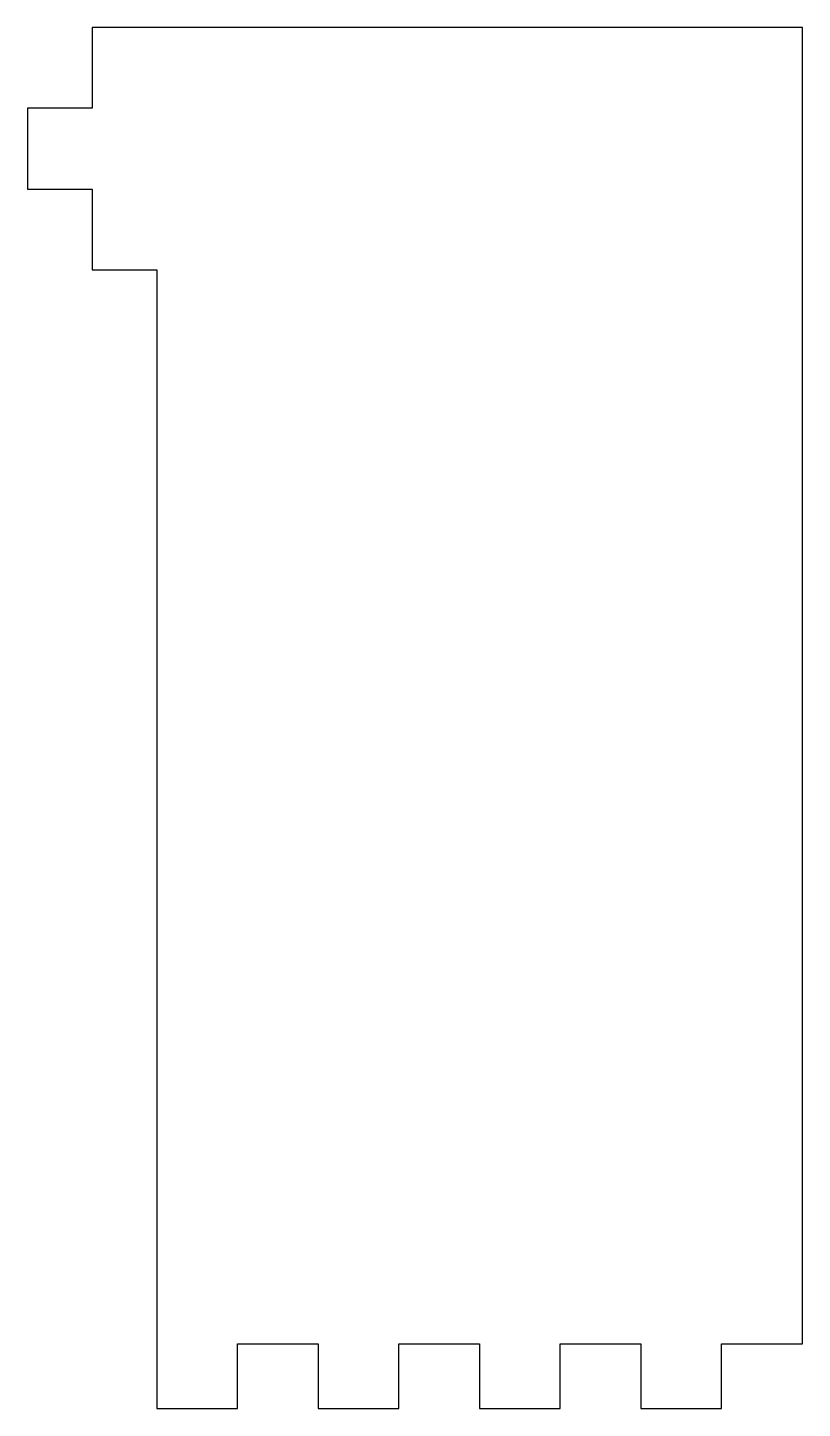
# Model space of a CAD drawing. Header units: millimetres. Extents: x -39 to 33, y -63 to 65.
import ezdxf

# ---------------------------------------------------------------- set-up
doc = ezdxf.new("R2010")
doc.units = ezdxf.units.MM
doc.layers.get('0').update_dxf_attribs({"linetype": 'CONTINUOUS'})

msp = doc.modelspace()

# ---------------------------------------------------------------- linework, layer by layer
msp.add_lwpolyline([(32.68, 65.34), (-33.32, 65.34), (-33.32, 57.84), (-39.32, 57.84), (-39.32, 50.34), (-33.32, 50.34), (-33.32, 42.84), (-27.32, 42.84), (-27.32, -62.91), (-19.82, -62.91), (-19.82, -56.91), (-12.32, -56.91), (-12.32, -62.91), (-4.82, -62.91), (-4.82, -56.91), (2.68, -56.91), (2.68, -62.91), (10.18, -62.91), (10.18, -56.91), (17.68, -56.91), (17.68, -62.91), (25.18, -62.91), (25.18, -56.91), (32.68, -56.91)], close=True)

doc.saveas('drawing.dxf')
